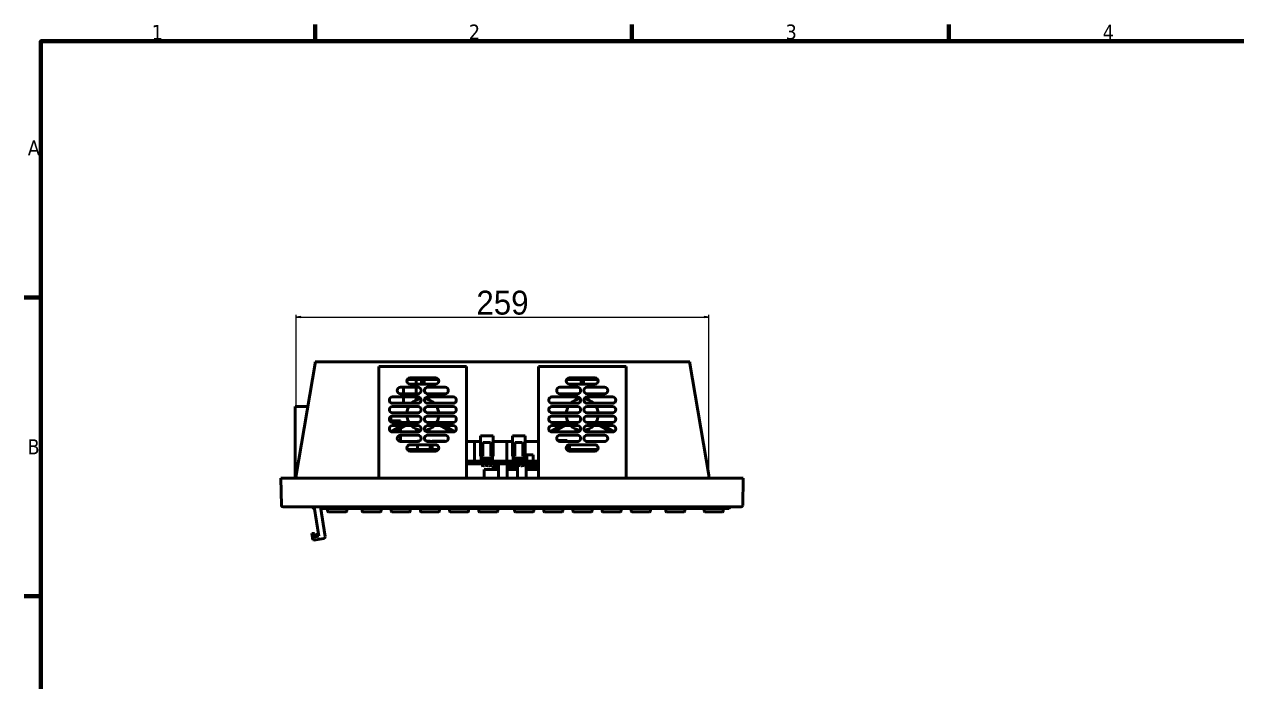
# Model space of a CAD drawing. Header units: millimetres. Extents: x 3233 to 5433, y 589 to 1940.
# Drawn here: x 3249 to 4010, y 1511 to 1924 of the extents above; entities that cross this region are included whole.
import ezdxf

# ---------------------------------------------------------------- set-up
doc = ezdxf.new("R2010")
doc.units = ezdxf.units.MM
doc.header["$LTSCALE"] = 1.8
for name, color, linetype, lineweight in [('경계(ISO)', 7, 'Continuous', 70), ('외형선(ISO)', 7, 'Continuous', 50), ('치수(ISO)', 7, 'Continuous', 25)]:
    doc.layers.add(name, color=color, linetype=linetype, lineweight=lineweight)
doc.styles.add('레이블 문자 (JIS)', font='')
doc.styles.add('주 텍스트 (ISO)', font='')
doc.styles.get('레이블 문자 (JIS)').set_extended_font_data('Gulim')
doc.styles.get('주 텍스트 (ISO)').set_extended_font_data('Tahoma')
doc.dimstyles.new('복사 대상기본값 (JIS)', dxfattribs={"dimscale": 1.5, "dimtxt": 3, "dimasz": 2, "dimexe": 1, "dimexo": 0.5, "dimgap": 0.8, "dimtad": 1, "dimdsep": 46, "dimtxsty": '레이블 문자 (JIS)', "dimblk": 'Filled-1', "dimcen": 0.09, "dimdle": 10, "dimclrd": 256, "dimclre": 256, "dimclrt": 256, "dimazin": 2, "dimtfac": 0.666667, "dimtmove": 0, "dimatfit": 3, "dimldrblk": 'OPEN', "dimfxl": 1, "dimtolj": 1, "dimtzin": 0, "dimlwd": -1, "dimlwe": -1, "dimarcsym": 0})

# ---------------------------------------------------------------- blocks, each defined once
blk = doc.blocks.new('Filled-1')
at = {"color": 0}
for p, q in [((0, 0), (-1, 0.1)), ((-1, 0.1), (-1, -0.1)), ((-1, 0), (0, 0)), ((-1, -0.1), (0, 0))]:
    blk.add_line(p, q, dxfattribs=at)
at = {"color": 0, "flags": 128}
blk.add_lwpolyline([(-1, -0.1), (0, 0), (-1, 0.1), (-1, -0.1)], dxfattribs=at)
at = {"color": 0}
blk.add_solid([(-1, -0.1), (0, 0), (-1, 0.1), (-1, -0.1)], dxfattribs=at)
blk = doc.blocks.new('*D379')
at = {"layer": 'Defpoints', "color": 0}
for p in [(3678.5, 1740.02), (3419.5, 1641.02), (3678.5, 1641.02)]:
    blk.add_point(p, dxfattribs=at)
at = {"layer": '치수(ISO)'}
for p, q in [((3419.5, 1641.77), (3419.5, 1741.52)), ((3422.5, 1740.02), (3675.5, 1740.02)), ((3678.5, 1641.77), (3678.5, 1741.52))]:
    blk.add_line(p, q, dxfattribs=at)
at = {"layer": '치수(ISO)', "linetype": 'ByBlock', "xscale": 3, "yscale": 3, "zscale": 3, "rotation": 180}
blk.add_blockref('Filled-1', (3419.5, 1740.02), dxfattribs=at)
at = {"layer": '치수(ISO)', "linetype": 'ByBlock', "xscale": 3, "yscale": 3, "zscale": 3}
blk.add_blockref('Filled-1', (3678.5, 1740.02), dxfattribs=at)
at = {"layer": '치수(ISO)', "insert": (3532.6, 1756.6), "char_height": 15, "attachment_point": 1, "style": '레이블 문자 (JIS)'}
blk.add_mtext('\\A1;\\A1;259', dxfattribs=at)
blk = doc.blocks.new('_Open')
at = {"color": 0, "linetype": 'ByBlock', "lineweight": -2}
for p, q in [((-1, 0.17), (0, 0)), ((-1, -0.17), (0, 0)), ((0, 0), (-1, 0))]:
    blk.add_line(p, q, dxfattribs=at)
blk = doc.blocks.new('경계 Default Border')
at = {"layer": '경계(ISO)'}
for p, q in [((74.25, 410), (74.25, 413.9)), ((148.5, 410), (148.5, 413.9)), ((222.75, 410), (222.75, 413.9)), ((10, 350), (6.1, 350)), ((10, 280), (6.1, 280))]:
    blk.add_line(p, q, dxfattribs=at)
at = {"layer": '경계(ISO)', "flags": 128}
blk.add_lwpolyline([(10, 10), (10, 410), (584, 410), (584, 10), (10, 10)], dxfattribs=at)
at = {"layer": '경계(ISO)', "char_height": 3.5, "attachment_point": 7, "style": '주 텍스트 (ISO)'}
for s, insert in [('1', (35.98, 410.32)), ('2', (110.29, 410.4)), ('3', (184.51, 410.33)), ('4', (258.85, 410.33)), ('A', (6.94, 383.25)), ('B', (6.85, 313.25))]:
    blk.add_mtext(s, dxfattribs=dict(at, insert=insert))

msp = doc.modelspace()

# ---------------------------------------------------------------- linework, layer by layer
at = {"layer": '외형선(ISO)'}
for p, q in [((3666.496, 1712.018), (3431.496, 1712.018)), ((3431.496, 1711.018), (3431.496, 1712.018)), ((3666.496, 1711.018), (3666.496, 1712.018)), ((3431.496, 1711.018), (3419.496, 1641.018)), ((3471.496, 1709.018), (3471.496, 1639.018)), ((3526.496, 1709.018), (3471.496, 1709.018)), ((3526.496, 1639.018), (3526.496, 1709.018)), ((3571.496, 1709.018), (3571.496, 1639.018)), ((3626.496, 1709.018), (3571.496, 1709.018)), ((3626.496, 1639.018), (3626.496, 1709.018)), ((3678.496, 1641.018), (3666.496, 1711.018)), ((3489.404, 1701.018), (3498.246, 1701.018)), ((3490.996, 1702.018), (3506.996, 1702.018)), ((3506.996, 1698.018), (3490.996, 1698.018)), ((3494.85, 1701.018), (3494.85, 1698.018)), ((3498.246, 1702.018), (3498.246, 1698.018)), ((3499.746, 1698.018), (3499.746, 1702.018)), ((3499.746, 1701.018), (3508.588, 1701.018)), ((3589.404, 1701.018), (3598.246, 1701.018)), ((3590.996, 1702.018), (3606.996, 1702.018)), ((3606.996, 1698.018), (3590.996, 1698.018)), ((3598.246, 1702.018), (3598.246, 1698.018)), ((3599.746, 1698.018), (3599.746, 1702.018)), ((3599.746, 1701.018), (3608.588, 1701.018)), ((3479.996, 1690.018), (3495.996, 1690.018)), ((3484.996, 1696.018), (3495.996, 1696.018)), ((3495.996, 1692.018), (3484.996, 1692.018)), ((3486.85, 1696.018), (3486.85, 1692.018)), ((3486.85, 1690.018), (3486.85, 1686.018)), ((3494.85, 1696.018), (3494.85, 1692.018)), ((3494.85, 1690.018), (3494.85, 1688.118)), ((3501.996, 1696.018), (3512.996, 1696.018)), ((3512.996, 1692.018), (3501.996, 1692.018)), ((3501.996, 1690.018), (3517.996, 1690.018)), ((3579.996, 1690.018), (3595.996, 1690.018)), ((3584.996, 1696.018), (3595.996, 1696.018)), ((3595.996, 1692.018), (3584.996, 1692.018)), ((3601.996, 1696.018), (3612.996, 1696.018)), ((3612.996, 1692.018), (3601.996, 1692.018)), ((3601.996, 1690.018), (3617.996, 1690.018)), ((3426.868, 1684.018), (3418.996, 1684.018)), ((3418.996, 1684.018), (3418.996, 1639.018)), ((3495.996, 1686.018), (3479.996, 1686.018)), ((3479.996, 1684.018), (3495.996, 1684.018)), ((3517.996, 1686.018), (3501.996, 1686.018)), ((3501.996, 1684.018), (3517.996, 1684.018)), ((3595.996, 1686.018), (3579.996, 1686.018)), ((3579.996, 1684.018), (3595.996, 1684.018)), ((3617.996, 1686.018), (3601.996, 1686.018)), ((3601.996, 1684.018), (3617.996, 1684.018)), ((3478.088, 1676.618), (3478.906, 1676.618)), ((3484.911, 1675.018), (3478.264, 1675.018)), ((3478.568, 1677.418), (3478.906, 1677.418)), ((3478.906, 1677.518), (3478.906, 1677.695)), ((3478.906, 1677.518), (3478.906, 1677.418)), ((3478.906, 1676.618), (3478.906, 1677.418)), ((3478.906, 1676.618), (3478.906, 1676.418)), ((3478.906, 1675.018), (3478.906, 1676.418)), ((3495.996, 1680.018), (3479.996, 1680.018)), ((3479.996, 1678.018), (3495.996, 1678.018)), ((3495.996, 1674.018), (3479.996, 1674.018)), ((3484.911, 1674.018), (3484.911, 1675.018)), ((3489.985, 1674.682), (3488.836, 1674.018)), ((3517.996, 1680.018), (3501.996, 1680.018)), ((3501.996, 1678.018), (3517.996, 1678.018)), ((3517.996, 1674.018), (3501.996, 1674.018)), ((3509.156, 1674.018), (3508.007, 1674.682)), ((3595.996, 1680.018), (3579.996, 1680.018)), ((3579.996, 1678.018), (3595.996, 1678.018)), ((3595.996, 1674.018), (3579.996, 1674.018)), ((3589.985, 1674.682), (3588.836, 1674.018)), ((3617.996, 1680.018), (3601.996, 1680.018)), ((3601.996, 1678.018), (3617.996, 1678.018)), ((3617.996, 1674.018), (3601.996, 1674.018)), ((3609.156, 1674.018), (3608.007, 1674.682)), ((3485.372, 1672.018), (3478.953, 1668.312)), ((3479.996, 1672.018), (3495.996, 1672.018)), ((3495.996, 1668.018), (3479.996, 1668.018)), ((3481.444, 1668.018), (3488.372, 1672.018)), ((3484.911, 1671.752), (3484.911, 1672.018)), ((3484.911, 1668.018), (3484.911, 1670.02)), ((3484.911, 1662.02), (3484.911, 1666.017)), ((3484.996, 1666.018), (3495.996, 1666.018)), ((3501.996, 1672.018), (3517.996, 1672.018)), ((3517.996, 1668.018), (3501.996, 1668.018)), ((3501.996, 1666.018), (3512.996, 1666.018)), ((3509.621, 1672.018), (3516.549, 1668.018)), ((3519.04, 1668.312), (3512.621, 1672.018)), ((3585.372, 1672.018), (3578.953, 1668.312)), ((3579.996, 1672.018), (3595.996, 1672.018)), ((3595.996, 1668.018), (3579.996, 1668.018)), ((3581.444, 1668.018), (3588.372, 1672.018)), ((3584.996, 1666.018), (3595.996, 1666.018)), ((3601.996, 1672.018), (3617.996, 1672.018)), ((3617.996, 1668.018), (3601.996, 1668.018)), ((3601.996, 1666.018), (3612.996, 1666.018)), ((3609.621, 1672.018), (3616.549, 1668.018)), ((3619.04, 1668.312), (3612.621, 1672.018)), ((3495.996, 1662.018), (3484.996, 1662.018)), ((3490.996, 1660.018), (3506.996, 1660.018)), ((3495.616, 1662.318), (3495.616, 1662.018)), ((3497.05, 1662.318), (3495.616, 1662.318)), ((3495.616, 1660.018), (3495.616, 1657.018)), ((3503.616, 1662.318), (3500.943, 1662.318)), ((3512.996, 1662.018), (3501.996, 1662.018)), ((3503.616, 1662.018), (3503.616, 1662.318)), ((3503.616, 1657.018), (3503.616, 1660.018)), ((3504.916, 1662.318), (3504.916, 1662.018)), ((3512.916, 1662.318), (3504.916, 1662.318)), ((3504.916, 1660.018), (3504.916, 1657.018)), ((3512.916, 1662.018), (3512.916, 1662.318)), ((3526.496, 1662.018), (3535.166, 1662.018)), ((3531.416, 1649.618), (3531.416, 1662.018)), ((3535.166, 1665.618), (3543.166, 1665.618)), ((3535.166, 1665.618), (3535.166, 1652.918)), ((3536.516, 1660.918), (3535.266, 1660.918)), ((3535.266, 1660.918), (3535.266, 1652.918)), ((3536.516, 1660.918), (3536.516, 1652.918)), ((3536.957, 1661.318), (3536.666, 1660.518)), ((3536.666, 1660.518), (3536.666, 1652.918)), ((3541.375, 1661.318), (3536.957, 1661.318)), ((3541.666, 1660.518), (3541.375, 1661.318)), ((3541.666, 1652.918), (3541.666, 1660.518)), ((3543.066, 1660.918), (3541.816, 1660.918)), ((3541.816, 1660.918), (3541.816, 1652.918)), ((3543.066, 1660.918), (3543.066, 1652.918)), ((3543.166, 1665.618), (3543.166, 1652.918)), ((3543.166, 1662.018), (3555.166, 1662.018)), ((3551.716, 1649.618), (3551.716, 1662.018)), ((3555.166, 1665.618), (3563.166, 1665.618)), ((3555.166, 1665.618), (3555.166, 1652.918)), ((3556.516, 1660.918), (3555.266, 1660.918)), ((3555.266, 1660.918), (3555.266, 1652.918)), ((3556.516, 1660.918), (3556.516, 1652.918)), ((3556.957, 1661.318), (3556.666, 1660.518)), ((3556.666, 1660.518), (3556.666, 1652.918)), ((3561.375, 1661.318), (3556.957, 1661.318)), ((3561.666, 1660.518), (3561.375, 1661.318)), ((3561.666, 1652.918), (3561.666, 1660.518)), ((3563.066, 1660.918), (3561.816, 1660.918)), ((3561.816, 1660.918), (3561.816, 1652.918)), ((3563.066, 1660.918), (3563.066, 1652.918)), ((3563.166, 1665.618), (3563.166, 1652.918)), ((3563.166, 1662.018), (3571.496, 1662.018)), ((3589.616, 1662.618), (3583.568, 1662.618)), ((3595.996, 1662.018), (3584.996, 1662.018)), ((3589.616, 1662.018), (3589.616, 1662.618)), ((3589.616, 1657.018), (3589.616, 1659.466)), ((3590.916, 1662.118), (3590.916, 1662.018)), ((3596.621, 1662.118), (3590.916, 1662.118)), ((3590.916, 1660.017), (3590.916, 1657.018)), ((3590.996, 1660.018), (3606.996, 1660.018)), ((3613.621, 1662.118), (3601.372, 1662.118)), ((3612.996, 1662.018), (3601.996, 1662.018)), ((3508.588, 1657.018), (3489.404, 1657.018)), ((3506.996, 1656.018), (3490.996, 1656.018)), ((3535.266, 1652.918), (3535.166, 1652.918)), ((3536.516, 1652.918), (3535.266, 1652.918)), ((3535.666, 1652.518), (3535.666, 1652.918)), ((3535.666, 1652.518), (3535.666, 1651.618)), ((3542.666, 1651.618), (3535.666, 1651.618)), ((3535.666, 1649.618), (3535.666, 1651.618)), ((3535.916, 1649.618), (3535.916, 1650.618)), ((3535.916, 1650.618), (3537.416, 1650.618)), ((3536.349, 1650.618), (3536.349, 1649.618)), ((3536.666, 1655.568), (3536.516, 1655.568)), ((3536.666, 1655.068), (3536.516, 1655.068)), ((3536.666, 1652.918), (3536.516, 1652.918)), ((3536.984, 1649.618), (3536.984, 1650.618)), ((3537.216, 1650.618), (3537.216, 1649.618)), ((3537.416, 1649.618), (3537.416, 1650.618)), ((3538.416, 1649.618), (3538.416, 1650.618)), ((3538.416, 1650.618), (3539.916, 1650.618)), ((3538.849, 1650.618), (3538.849, 1649.618)), ((3539.484, 1649.618), (3539.484, 1650.618)), ((3539.916, 1649.618), (3539.916, 1650.618)), ((3540.916, 1649.618), (3540.916, 1650.618)), ((3540.916, 1650.618), (3542.416, 1650.618)), ((3541.349, 1650.618), (3541.349, 1649.618)), ((3541.816, 1655.568), (3541.666, 1655.568)), ((3541.816, 1655.068), (3541.666, 1655.068)), ((3541.816, 1652.918), (3541.666, 1652.918)), ((3543.066, 1652.918), (3541.816, 1652.918)), ((3541.984, 1649.618), (3541.984, 1650.618)), ((3542.416, 1649.618), (3542.416, 1650.618)), ((3542.666, 1652.518), (3542.666, 1652.918)), ((3542.666, 1652.518), (3542.666, 1651.618)), ((3542.666, 1649.618), (3542.666, 1651.618)), ((3543.166, 1652.918), (3543.066, 1652.918)), ((3555.266, 1652.918), (3555.166, 1652.918)), ((3556.516, 1652.918), (3555.266, 1652.918)), ((3555.666, 1652.518), (3555.666, 1652.918)), ((3555.666, 1652.518), (3555.666, 1651.618)), ((3562.666, 1651.618), (3555.666, 1651.618)), ((3555.666, 1649.618), (3555.666, 1651.618)), ((3555.916, 1649.618), (3555.916, 1650.618)), ((3555.916, 1650.618), (3557.416, 1650.618)), ((3556.216, 1650.618), (3556.216, 1649.618)), ((3556.349, 1650.618), (3556.349, 1649.618)), ((3556.666, 1655.568), (3556.516, 1655.568)), ((3556.666, 1655.068), (3556.516, 1655.068)), ((3556.666, 1652.918), (3556.516, 1652.918)), ((3556.984, 1649.618), (3556.984, 1650.618)), ((3557.416, 1649.618), (3557.416, 1650.618)), ((3558.416, 1649.618), (3558.416, 1650.618)), ((3558.416, 1650.618), (3559.916, 1650.618)), ((3558.849, 1650.618), (3558.849, 1649.618)), ((3559.484, 1649.618), (3559.484, 1650.618)), ((3559.916, 1649.618), (3559.916, 1650.618)), ((3560.916, 1649.618), (3560.916, 1650.618)), ((3560.916, 1650.618), (3562.416, 1650.618)), ((3561.349, 1650.618), (3561.349, 1649.618)), ((3561.816, 1655.568), (3561.666, 1655.568)), ((3561.816, 1655.068), (3561.666, 1655.068)), ((3561.816, 1652.918), (3561.666, 1652.918)), ((3563.066, 1652.918), (3561.816, 1652.918)), ((3561.984, 1649.618), (3561.984, 1650.618)), ((3562.416, 1649.618), (3562.416, 1650.618)), ((3562.666, 1652.518), (3562.666, 1652.918)), ((3562.666, 1652.518), (3562.666, 1651.618)), ((3562.666, 1649.618), (3562.666, 1651.618)), ((3563.166, 1652.918), (3563.066, 1652.918)), ((3564.166, 1649.618), (3564.166, 1653.618)), ((3568.166, 1653.618), (3564.166, 1653.618)), ((3568.166, 1649.618), (3568.166, 1653.618)), ((3608.588, 1657.018), (3589.404, 1657.018)), ((3606.996, 1656.018), (3590.996, 1656.018)), ((3530.166, 1649.618), (3526.496, 1649.618)), ((3526.496, 1648.018), (3530.166, 1648.018)), ((3530.166, 1649.618), (3568.166, 1649.618)), ((3530.166, 1648.018), (3530.166, 1649.618)), ((3568.166, 1648.018), (3530.166, 1648.018)), ((3536.349, 1648.018), (3536.349, 1647.091)), ((3536.349, 1647.091), (3536.666, 1646.218)), ((3536.666, 1646.218), (3536.984, 1647.091)), ((3536.984, 1647.091), (3536.984, 1648.018)), ((3537.496, 1644.518), (3546.416, 1644.518)), ((3537.496, 1639.018), (3537.496, 1644.518)), ((3538.849, 1648.018), (3538.849, 1647.091)), ((3538.849, 1647.091), (3539.166, 1646.218)), ((3539.166, 1646.218), (3539.484, 1647.091)), ((3539.484, 1647.091), (3539.484, 1648.018)), ((3541.349, 1648.018), (3541.349, 1647.091)), ((3541.349, 1647.091), (3541.666, 1646.218)), ((3541.666, 1646.218), (3541.984, 1647.091)), ((3541.984, 1647.091), (3541.984, 1648.018)), ((3543.166, 1646.518), (3543.166, 1645.518)), ((3543.166, 1646.518), (3546.416, 1646.518)), ((3546.416, 1645.518), (3543.166, 1645.518)), ((3546.416, 1639.018), (3546.416, 1648.018)), ((3551.916, 1639.018), (3551.916, 1648.018)), ((3556.466, 1646.768), (3551.916, 1646.768)), ((3551.916, 1646.518), (3556.557, 1646.518)), ((3558.416, 1645.518), (3551.916, 1645.518)), ((3551.916, 1644.518), (3558.416, 1644.518)), ((3555.116, 1646.768), (3555.116, 1646.518)), ((3556.349, 1648.018), (3556.349, 1647.091)), ((3556.349, 1647.091), (3556.666, 1646.218)), ((3556.666, 1646.218), (3556.984, 1647.091)), ((3556.775, 1646.518), (3558.416, 1646.518)), ((3558.416, 1646.768), (3556.866, 1646.768)), ((3556.984, 1647.091), (3556.984, 1648.018)), ((3558.416, 1639.018), (3558.416, 1648.018)), ((3558.849, 1648.018), (3558.849, 1647.091)), ((3558.849, 1647.091), (3559.166, 1646.218)), ((3559.166, 1646.218), (3559.484, 1647.091)), ((3559.484, 1647.091), (3559.484, 1648.018)), ((3561.349, 1648.018), (3561.349, 1647.091)), ((3561.349, 1647.091), (3561.666, 1646.218)), ((3561.666, 1646.218), (3561.984, 1647.091)), ((3561.984, 1647.091), (3561.984, 1648.018)), ((3563.916, 1639.018), (3563.916, 1648.018)), ((3571.496, 1646.768), (3563.916, 1646.768)), ((3563.916, 1646.518), (3571.496, 1646.518)), ((3571.496, 1645.518), (3563.916, 1645.518)), ((3563.916, 1644.518), (3571.496, 1644.518)), ((3565.116, 1646.768), (3565.116, 1646.518)), ((3568.166, 1649.618), (3571.496, 1649.618)), ((3568.166, 1648.018), (3568.166, 1649.618)), ((3568.166, 1648.018), (3571.496, 1648.018)), ((3410.293, 1622.001), (3409.996, 1639.018)), ((3409.996, 1639.018), (3410.996, 1639.018)), ((3698.996, 1639.018), (3410.996, 1639.018)), ((3419.496, 1641.018), (3419.496, 1639.018)), ((3678.496, 1639.018), (3678.496, 1641.018)), ((3698.996, 1639.018), (3699.996, 1639.018)), ((3699.996, 1639.018), (3699.699, 1622.001)), ((3698.699, 1621.018), (3411.293, 1621.018)), ((3430.596, 1620.018), (3429.596, 1621.018)), ((3430.788, 1621.018), (3433.702, 1602.622)), ((3437.788, 1602.389), (3434.838, 1621.018)), ((3671.996, 1620.018), (3670.996, 1621.018)), ((3690.996, 1620.018), (3691.996, 1621.018)), ((3430.596, 1620.018), (3430.946, 1620.018)), ((3434.996, 1620.018), (3671.996, 1620.018)), ((3439.246, 1620.018), (3439.246, 1618.518)), ((3439.746, 1618.018), (3450.746, 1618.018)), ((3451.246, 1618.518), (3451.246, 1620.018)), ((3460.846, 1620.018), (3460.846, 1618.518)), ((3461.346, 1618.018), (3472.346, 1618.018)), ((3472.846, 1618.518), (3472.846, 1620.018)), ((3479.146, 1620.018), (3479.146, 1618.518)), ((3479.646, 1618.018), (3490.646, 1618.018)), ((3491.146, 1618.518), (3491.146, 1620.018)), ((3497.446, 1620.018), (3497.446, 1618.518)), ((3497.946, 1618.018), (3508.946, 1618.018)), ((3509.446, 1618.518), (3509.446, 1620.018)), ((3515.746, 1620.018), (3515.746, 1618.518)), ((3516.246, 1618.018), (3527.246, 1618.018)), ((3527.746, 1618.518), (3527.746, 1620.018)), ((3534.046, 1620.018), (3534.046, 1618.518)), ((3534.546, 1618.018), (3545.546, 1618.018)), ((3546.046, 1618.518), (3546.046, 1620.018)), ((3556.546, 1620.018), (3556.546, 1618.518)), ((3557.046, 1618.018), (3568.046, 1618.018)), ((3568.546, 1618.518), (3568.546, 1620.018)), ((3574.846, 1620.018), (3574.846, 1618.518)), ((3575.346, 1618.018), (3586.346, 1618.018)), ((3586.846, 1618.518), (3586.846, 1620.018)), ((3593.146, 1620.018), (3593.146, 1618.518)), ((3593.646, 1618.018), (3604.646, 1618.018)), ((3605.146, 1618.518), (3605.146, 1620.018)), ((3611.446, 1620.018), (3611.446, 1618.518)), ((3611.946, 1618.018), (3622.946, 1618.018)), ((3623.446, 1618.518), (3623.446, 1620.018)), ((3629.746, 1620.018), (3629.746, 1618.518)), ((3630.246, 1618.018), (3641.246, 1618.018)), ((3641.746, 1618.518), (3641.746, 1620.018)), ((3651.346, 1620.018), (3651.346, 1618.518)), ((3651.846, 1618.018), (3662.846, 1618.018)), ((3663.346, 1618.518), (3663.346, 1620.018)), ((3671.996, 1620.018), (3690.996, 1620.018)), ((3675.496, 1620.018), (3675.496, 1618.518)), ((3675.996, 1618.018), (3686.996, 1618.018)), ((3687.496, 1618.518), (3687.496, 1620.018)), ((3429.386, 1604.301), (3430.472, 1604.473)), ((3429.386, 1604.301), (3429.409, 1604.157)), ((3429.409, 1604.157), (3429.55, 1603.262)), ((3429.55, 1603.262), (3433.496, 1603.922)), ((3429.756, 1601.961), (3429.55, 1603.262)), ((3433.702, 1602.622), (3429.756, 1601.961)), ((3429.756, 1601.961), (3430.012, 1600.351)), ((3430.012, 1600.351), (3430.505, 1600.429)), ((3430.505, 1600.429), (3430.555, 1600.116)), ((3436.974, 1601.248), (3430.555, 1600.116)), ((3430.715, 1604.22), (3430.701, 1604.307)), ((3430.715, 1604.22), (3430.833, 1603.476))]:
    msp.add_line(p, q, dxfattribs=at)
for centre, radius, start, end in [((3490.996, 1700.018), 2, 90, 270), ((3498.996, 1679.018), 24, 106.597842, 114.039147), ((3498.996, 1679.018), 24, 65.960853, 73.402158), ((3506.996, 1700.018), 2, 270, 90), ((3590.996, 1700.018), 2, 90, 270), ((3598.996, 1679.018), 24, 106.597842, 114.039147), ((3598.996, 1679.018), 24, 65.960853, 73.402158), ((3606.996, 1700.018), 2, 270, 90), ((3479.996, 1688.018), 2, 90, 270), ((3484.996, 1694.018), 2, 90, 270), ((3498.996, 1679.018), 10, 97.04507, 135.572996), ((3495.996, 1694.018), 2, 270, 90), ((3495.996, 1688.018), 2, 270, 90), ((3501.996, 1694.018), 2, 90, 270), ((3501.996, 1688.018), 2, 90, 270), ((3498.996, 1679.018), 10, 44.427004, 82.95493), ((3512.996, 1694.018), 2, 270, 90), ((3517.996, 1688.018), 2, 270, 90), ((3579.996, 1688.018), 2, 90, 270), ((3584.996, 1694.018), 2, 90, 270), ((3598.996, 1679.018), 10, 97.04507, 135.572996), ((3595.996, 1694.018), 2, 270, 90), ((3595.996, 1688.018), 2, 270, 90), ((3601.996, 1694.018), 2, 90, 270), ((3601.996, 1688.018), 2, 90, 270), ((3598.996, 1679.018), 10, 44.427004, 82.95493), ((3612.996, 1694.018), 2, 270, 90), ((3617.996, 1688.018), 2, 270, 90), ((3479.996, 1682.018), 2, 90, 270), ((3498.996, 1679.018), 10, 150, 174.26083), ((3495.996, 1682.018), 2, 270, 90), ((3501.996, 1682.018), 2, 90, 270), ((3498.996, 1679.018), 10, 5.73917, 30), ((3517.996, 1682.018), 2, 270, 90), ((3579.996, 1682.018), 2, 90, 270), ((3598.996, 1679.018), 10, 150, 174.26083), ((3595.996, 1682.018), 2, 270, 90), ((3601.996, 1682.018), 2, 90, 270), ((3598.996, 1679.018), 10, 5.73917, 30), ((3617.996, 1682.018), 2, 270, 90), ((3479.996, 1676.018), 2, 90, 270), ((3498.996, 1679.018), 10, 185.73917, 205.698778), ((3495.996, 1676.018), 2, 270, 90), ((3501.996, 1676.018), 2, 90, 270), ((3498.996, 1679.018), 10, 334.301222, 354.26083), ((3517.996, 1676.018), 2, 270, 90), ((3579.996, 1676.018), 2, 90, 270), ((3598.996, 1679.018), 10, 185.73917, 205.698778), ((3595.996, 1676.018), 2, 270, 90), ((3601.996, 1676.018), 2, 90, 270), ((3598.996, 1679.018), 10, 334.301222, 354.26083), ((3617.996, 1676.018), 2, 270, 90), ((3479.996, 1670.018), 2, 90, 270), ((3484.996, 1664.018), 2, 90, 270), ((3498.996, 1679.018), 10, 224.427004, 262.95493), ((3495.996, 1670.018), 2, 270, 90), ((3495.996, 1664.018), 2, 270, 90), ((3501.996, 1670.018), 2, 90, 270), ((3501.996, 1664.018), 2, 90, 270), ((3498.996, 1679.018), 10, 277.04507, 315.572996), ((3512.996, 1664.018), 2, 270, 90), ((3517.996, 1670.018), 2, 270, 90), ((3579.996, 1670.018), 2, 90, 270), ((3584.996, 1664.018), 2, 90, 270), ((3598.996, 1679.018), 10, 224.427004, 262.95493), ((3595.996, 1670.018), 2, 270, 90), ((3595.996, 1664.018), 2, 270, 90), ((3601.996, 1670.018), 2, 90, 270), ((3601.996, 1664.018), 2, 90, 270), ((3598.996, 1679.018), 10, 277.04507, 315.572996), ((3612.996, 1664.018), 2, 270, 90), ((3617.996, 1670.018), 2, 270, 90), ((3490.996, 1658.018), 2, 90, 270), ((3506.996, 1658.018), 2, 270, 90), ((3590.996, 1658.018), 2, 90, 270), ((3606.996, 1658.018), 2, 270, 90), ((3498.996, 1679.018), 24, 245.960853, 253.402158), ((3498.996, 1679.018), 24, 286.597842, 294.039147), ((3598.996, 1679.018), 24, 245.960853, 253.402158), ((3598.996, 1679.018), 24, 286.597842, 294.039147), ((3411.293, 1622.018), 1, 181, 270), ((3698.699, 1622.018), 1, 270, 359), ((3439.746, 1618.518), 0.5, 180, 270), ((3450.746, 1618.518), 0.5, 270, 0), ((3461.346, 1618.518), 0.5, 180, 270), ((3472.346, 1618.518), 0.5, 270, 0), ((3479.646, 1618.518), 0.5, 180, 270), ((3490.646, 1618.518), 0.5, 270, 0), ((3497.946, 1618.518), 0.5, 180, 270), ((3508.946, 1618.518), 0.5, 270, 0), ((3516.246, 1618.518), 0.5, 180, 270), ((3527.246, 1618.518), 0.5, 270, 0), ((3534.546, 1618.518), 0.5, 180, 270), ((3545.546, 1618.518), 0.5, 270, 0), ((3557.046, 1618.518), 0.5, 180, 270), ((3568.046, 1618.518), 0.5, 270, 0), ((3575.346, 1618.518), 0.5, 180, 270), ((3586.346, 1618.518), 0.5, 270, 0), ((3593.646, 1618.518), 0.5, 180, 270), ((3604.646, 1618.518), 0.5, 270, 0), ((3611.946, 1618.518), 0.5, 180, 270), ((3622.946, 1618.518), 0.5, 270, 0), ((3630.246, 1618.518), 0.5, 180, 270), ((3641.246, 1618.518), 0.5, 270, 0), ((3651.846, 1618.518), 0.5, 180, 270), ((3662.846, 1618.518), 0.5, 270, 0), ((3675.996, 1618.518), 0.5, 180, 270), ((3686.996, 1618.518), 0.5, 270, 0), ((3430.504, 1604.276), 0.2, 9, 99), ((3436.801, 1602.233), 1, 280, 9)]:
    msp.add_arc(centre, radius, start, end, dxfattribs=at)

# ---------------------------------------------------------------- block references
at = {"xscale": 2.676888, "yscale": 2.676888, "zscale": 2.676888}
msp.add_blockref('경계 Default Border', (3232.637, 815.505), dxfattribs=at)

# ---------------------------------------------------------------- dimensions: what is measured, and where the dimension line sits
at = {"layer": '치수(ISO)'}
dim = msp.add_linear_dim(base=(3678.496, 1740.018), p1=(3419.496, 1641.018), p2=(3678.496, 1641.018), angle=180, text='\\A1;<>', dimstyle='복사 대상기본값 (JIS)', override={"dimtxt": 10, "dimtxsty": '레이블 문자 (JIS)', "dimtofl": 0, "dimatfit": 1, "dimldrblk": 'Open'}, dxfattribs=at)
dim.commit()
dim.dimension.update_dxf_attribs({"geometry": '*D379', "text_midpoint": (3548.996, 1740.018), "dimtype": 160})

doc.saveas('drawing.dxf')
